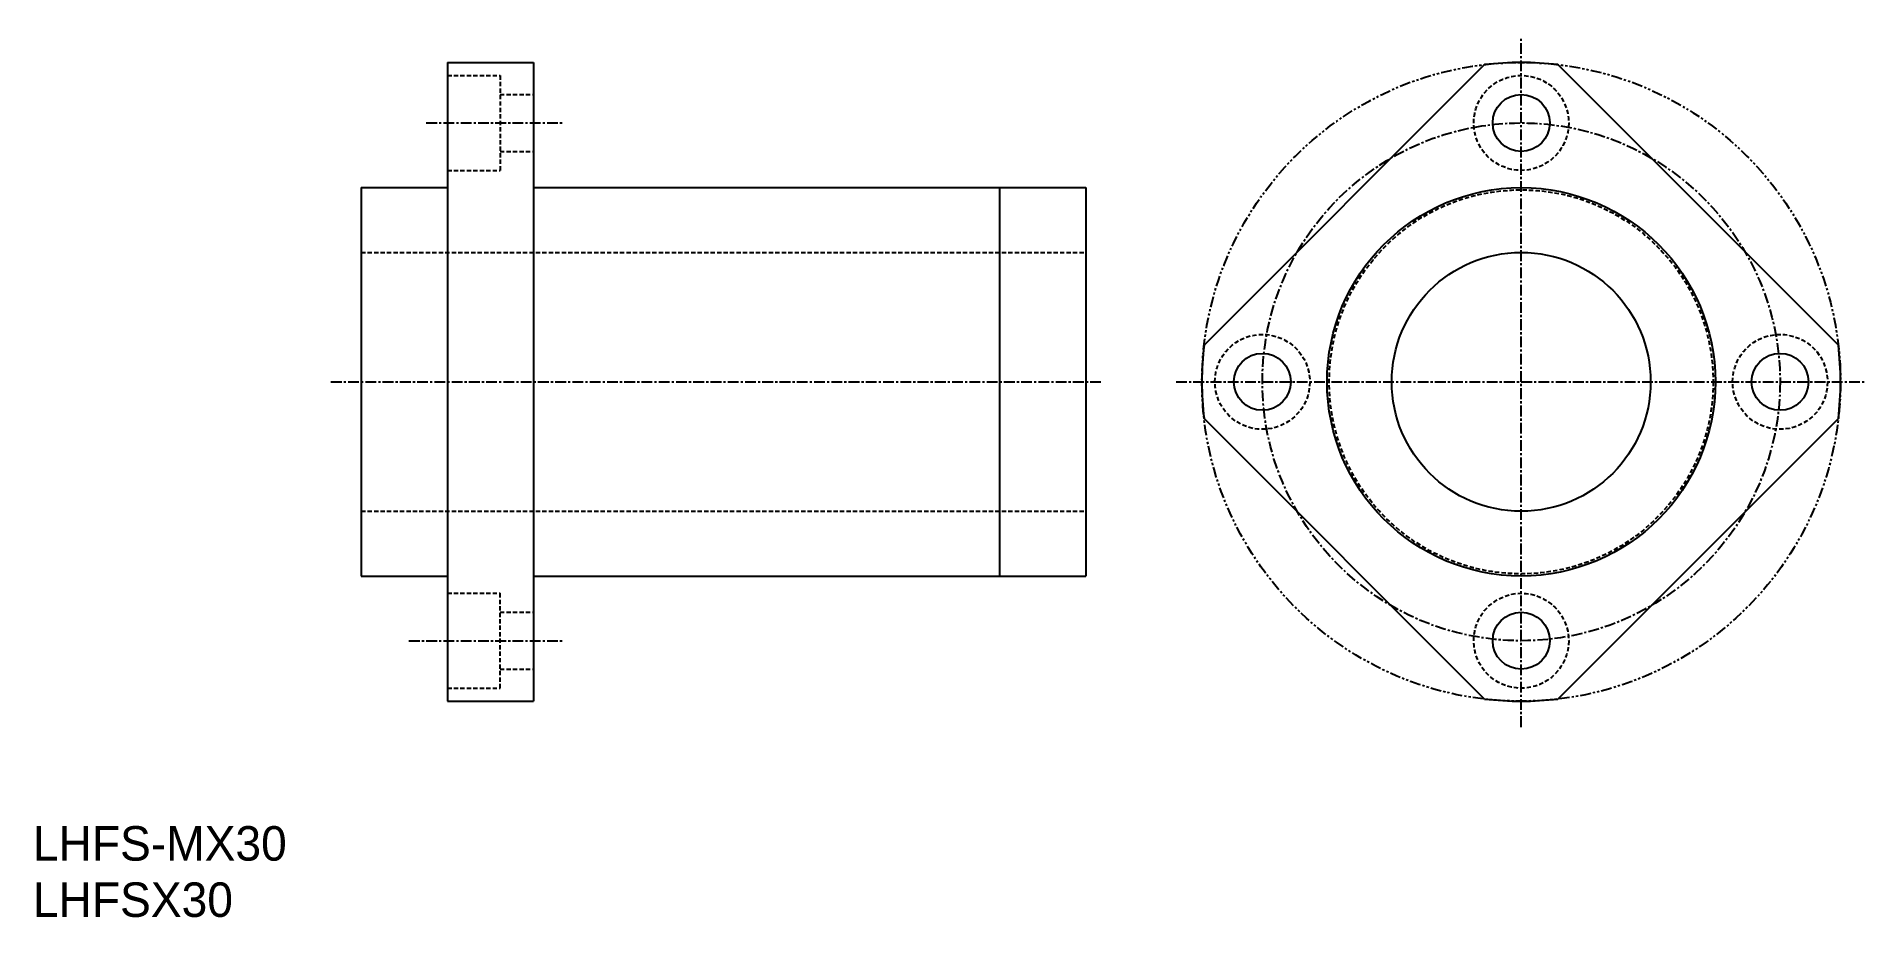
# Model space of a CAD drawing. Extents: x 333 to 545, y 149 to 251.
import ezdxf

# ---------------------------------------------------------------- set-up
doc = ezdxf.new("R2010")
doc.units = 0
for name, pattern in [('CENTER', [2, 1.25, -0.25, 0.25, -0.25]), ('DASHED', [0.75, 0.5, -0.25]), ('PHANTOM', [2.5, 1.25, -0.25, 0.25, -0.25, 0.25, -0.25])]:
    doc.linetypes.add(name, pattern=pattern)
doc.layers.get('0').update_dxf_attribs({"linetype": 'CONTINUOUS'})
doc.layers.add('CENTER', color=1, linetype='CENTER')

msp = doc.modelspace()

# ---------------------------------------------------------------- linework, layer by layer
at = {"color": 7, "linetype": 'CONTINUOUS'}
for p, q in [((380.41, 247.64), (380.41, 173.64)), ((380.41, 247.64), (390.41, 247.64)), ((390.41, 247.64), (390.41, 173.64)), ((500.61, 247.4), (468.11, 214.9)), ((541.62, 214.9), (509.12, 247.4)), ((370.41, 233.14), (370.41, 188.14)), ((370.41, 233.14), (380.41, 233.14)), ((390.41, 233.14), (454.41, 233.14)), ((444.41, 233.14), (444.41, 188.14)), ((454.41, 233.14), (454.41, 188.14)), ((500.61, 173.89), (468.11, 206.38)), ((541.62, 206.38), (509.12, 173.89)), ((370.41, 188.14), (380.41, 188.14)), ((390.41, 188.14), (454.41, 188.14)), ((380.41, 173.64), (390.41, 173.64))]:
    msp.add_line(p, q, dxfattribs=at)
at = {"color": 3, "linetype": 'DASHED'}
for p, q in [((380.41, 246.14), (386.51, 246.14)), ((386.51, 246.14), (386.51, 235.14)), ((386.51, 243.94), (390.41, 243.94)), ((386.51, 237.34), (390.41, 237.34)), ((380.41, 235.14), (386.51, 235.14)), ((370.41, 225.64), (454.41, 225.64)), ((370.41, 195.64), (454.41, 195.64)), ((380.41, 186.14), (386.51, 186.14)), ((386.51, 175.14), (386.51, 186.14)), ((386.51, 183.94), (390.41, 183.94)), ((386.51, 177.34), (390.41, 177.34)), ((380.41, 175.14), (386.51, 175.14))]:
    msp.add_line(p, q, dxfattribs=at)
at = {"color": 3, "linetype": 'PHANTOM'}
msp.add_circle((504.86, 210.64), 37, dxfattribs=at)
at = {"color": 3, "linetype": 'DASHED'}
for centre, radius in [((504.86, 240.64), 5.5), ((504.86, 210.64), 22.25), ((474.86, 210.64), 5.5), ((534.86, 210.64), 5.5), ((504.86, 180.64), 5.5)]:
    msp.add_circle(centre, radius, dxfattribs=at)
at = {"color": 7, "linetype": 'CONTINUOUS'}
for centre, radius in [((504.86, 240.64), 3.3), ((504.86, 210.64), 22.5), ((504.86, 210.64), 15), ((474.86, 210.64), 3.3), ((534.86, 210.64), 3.3), ((504.86, 180.64), 3.3)]:
    msp.add_circle(centre, radius, dxfattribs=at)
for start, end in [(83.3917, 96.6083), (173.3917, 186.6083), (353.3917, 6.6083), (263.3917, 276.6083)]:
    msp.add_arc((504.86, 210.64), 37, start, end, dxfattribs=at)
at = {"layer": 'CENTER', "color": 1, "linetype": 'CENTER'}
for p, q in [((504.86, 170.64), (504.86, 250.64)), ((377.96, 240.64), (393.96, 240.64)), ((366.91, 210.64), (456.41, 210.64)), ((464.86, 210.64), (544.86, 210.64)), ((375.96, 180.64), (393.96, 180.64))]:
    msp.add_line(p, q, dxfattribs=at)
msp.add_circle((504.86, 210.64), 30, dxfattribs=at)

# ---------------------------------------------------------------- texts
at = {"color": 7, "linetype": 'CONTINUOUS'}
for s, p in [('LHFS-MX30', (332.37, 155.16)), ('LHFSX30', (332.37, 148.64))]:
    msp.add_text(s, height=4, dxfattribs=at).set_placement(p)

doc.saveas('drawing.dxf')
